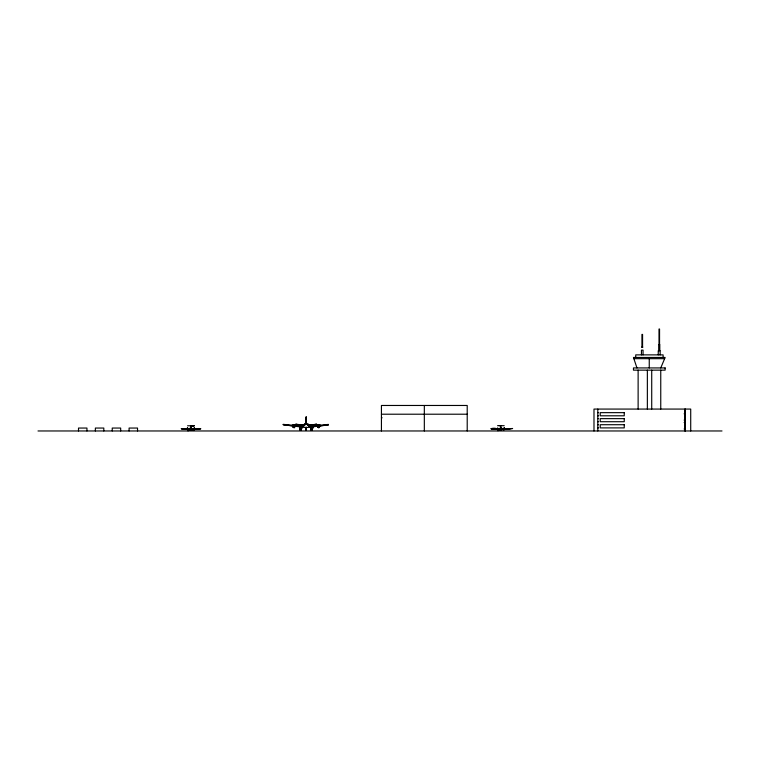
<?xml version="1.0" encoding="UTF-8"?>
<svg xmlns="http://www.w3.org/2000/svg" width="760" height="760" viewBox="0 0 760 760"><rect width="100%" height="100%" fill="white"/><g stroke="black" fill="none" stroke-linecap="round" stroke-linejoin="round"><path stroke-width="1.14" d="M190.912 426.255L190.912 429.808L190.978 428.155M191.121 430.236L191.121 429.761M301.074 425.875L299.611 426.854L300.732 427.899M306.356 430.017L306.308 428.621L305.9 429.837M306.052 423.624L306.033 418.066M193.98 429.903L193.923 429.97M503.928 429.799L503.87 429.875M303.848 425.429L304.152 424.622M300.703 425.942C302.034 427.243 300.618 428.744 299.772 426.987M306.147 424.033L305.007 424.46L305.311 424.033M188.043 430.663L187.511 429.181L181.336 428.706L188.347 429.181M299.934 429.837L299.924 429.077M310.878 429.837L310.878 429.077M497.99 430.568C498.151 425.771 482.324 429.998 498.085 429.305M306.489 429.219L306.166 428.953M306.128 429.713L306.204 429.713M304.066 425.049L304.513 424.013L303.81 425.011M300.941 430.122L300.941 429.077M311.894 430.122L311.894 429.124M188.043 430.825L187.653 428.763L187.976 429.628M497.99 430.73L498.294 429.077M294.11 427.984L294.11 427.348M300.551 425.752L300.495 425.695A1.13 1.13 0 0 0 299.905 427.661L301.074 427.5A15.428 7.448 -81.5 0 1 301.207 428.877L300.903 428.108M311.495 425.752L310.735 427.253L312.037 427.5A15.428 7.448 -81.5 0 1 312.17 428.877L311.933 428.155M318.772 427.984L318.772 427.348M500.004 428.355C502.997 427.804 499.406 428.193 499.985 428.241M301.283 430.027L301.273 429.495M312.236 430.027L312.217 429.495M305.976 430.236L305.976 429.343M306.365 430.236L306.489 429.372M301.159 430.027L301.159 429.324M311.096 430.027L311.21 429.295M312.113 430.027L312.113 429.324M306.337 422.512L306.346 418.066M191.729 429.628C212.791 428.298 189.971 428.203 194.275 429.4M194.227 429.058C199.823 428.345 184.614 430.378 200.478 428.82M503.681 428.944L502.445 428.555L503.709 428.83M504.175 428.963C507.376 429.58 502.664 429.333 504.013 428.64C498.522 430.502 526.195 427.015 503.633 429.305M500.811 428.146L500.859 427.652L500.906 428.146M303.781 424.764L303.858 426.113L303.781 425.647M307.971 423.671L308.493 426.303M306.327 422.693L306.327 423.624M308.341 425.59L308.161 425.163M500.925 429.21L500.64 429.742M294.12 424.849C293.483 423.681 296.675 428.402 292.99 426.901M305.928 429.162L306.023 428.621M193.98 428.801L194.38 427.566L194.104 428.83M193.971 429.305L193.572 430.53L193.857 429.267M504.25 429.315C503.139 428.972 503.453 431.338 504.146 429.077M503.937 428.706L504.326 427.471L504.051 428.735M306.337 417.781A6.175 6.175 0 0 0 306.233 417.022L306.137 417.022A6.175 6.175 0 0 0 306.042 417.781M312.806 427.338L312.806 426.398A1.235 1.235 0 0 1 311.666 428.079L312.541 427.709M319.656 426.531L319.656 425.59M299.563 427.338C300.789 422.313 298.186 430.749 301.976 427.405A1.387 1.387 0 0 0 301.226 425.59C302.271 425.486 301.055 428.877 301.169 427.975M310.868 427.661L310.963 427.576A0.997 0.997 0 0 0 310.669 428.279A17.148 1.434 0 0 0 310.536 428.459A1.13 1.13 0 0 1 310.868 427.661A17.148 1.016 45.1 0 1 310.963 427.576C312.721 429.087 313.528 425.191 311.305 425.875L311.144 425.59A1.387 1.387 0 0 0 310.394 427.405C313.338 430.635 312.464 424.327 312.541 425.999A1.235 1.235 0 0 0 310.536 426.369L310.802 427.737L311.742 428.127A1.235 1.235 0 0 1 310.536 426.369L311.875 425.495L311.419 425.695M318.725 424.887L317.651 425.191L317.385 426.531L318.516 427.281L319.39 426.901M310.536 426.398L310.802 427.709M319.305 425.296C315.191 424.403 320.169 429.409 319.305 425.296A1.13 1.13 0 0 0 317.462 425.628L317.651 426.901M295.089 426.037L294.728 426.901M300.846 426.597L300.656 427.101L300.713 426.569M193.657 429.048L192.498 428.649L193.762 428.925M293.635 426.16L293.873 425.762M311.486 426.835L311.591 426.664M318.26 425.961L318.649 426.027M190.2 428.184L190.152 428.041M306.204 428.345L306.109 427.462L306.099 428.421M501.619 429.713L501.761 428.516M503.928 429.372L501.638 429.637L503.861 429.191M660.753 367.935L665.133 357.456L633.46 357.456L636.966 367.935M194.199 429.172L191.805 429.409M305.815 423.197L306.555 423.197M187.35 429.134L190.152 429.808L187.834 429.542M193.468 429.181L193.98 429.542L193.543 429.267M497.278 429.077L500.099 429.713M293.075 425.296C292.495 430.084 296.903 424.849 293.075 425.296L283.119 424.346M301.71 427.243L300.666 427.899M301.568 427.709L301.492 426.103L300.333 425.875M305.007 424.07L304.712 424.659M306.128 427.861C306.118 426.607 305.111 428.678 306.052 427.091C307.477 427.975 306.365 427.101 306.185 427.737M300 427.576A17.148 1.206 45.1 0 0 299.905 427.69A1.13 1.121 0 0 0 299.582 428.488A17.148 1.7 0 0 1 299.706 428.279A0.997 0.997 0 0 1 300 427.576L300 427.576A1.13 1.13 0 0 0 301.796 427.158A1.13 1.13 0 0 0 300.418 425.771M497.733 429.875L497.791 429.799M190.332 428.041L190.066 429.561L188.271 429.447M318.183 425.201C316.055 427.69 321.413 426.607 318.516 425.134M300.361 426.008L299.887 427.186M294.224 427.015L294.794 425.638L293.417 425.058M301.074 427.823L301.416 426.113M294.034 424.945L294.386 424.783A1.387 1.387 0 0 1 295.137 426.597C291.346 429.941 293.94 421.515 292.724 426.531M294.889 425.163L295.45 424.84M301.729 425.97L302.29 425.647M312.702 425.97L313.262 425.647M319.551 425.163L320.112 424.84M497.705 428.64C498.313 431.262 497.116 426.046 497.781 428.706M187.71 428.83L187.435 427.566L187.834 428.801M190.085 429.628L187.967 429.267M497.791 429.438L500.07 429.637L497.914 429.172M191.035 425.714L194.227 425.78L191.035 425.856L192.584 425.799M504.184 425.685L500.983 425.685M187.615 429.172L186.352 429.457L187.587 429.058M188.052 428.925C191.368 428.099 185.972 429.485 188.09 429.048M498.009 428.83L499.272 428.555L498.037 428.944M497.572 429.077L496.308 429.352L497.534 428.963M187.587 425.78L190.779 425.78M497.534 425.685L500.726 425.685M190.456 428.383L190.893 427.88L191.358 428.383M510.435 428.668L504.364 429.372L505.267 429.276M304.665 425.572L295.716 424.27L304.665 425.049M307.714 425.572L316.663 424.27L307.714 425.438M501.078 429.742L500.783 429.21M307.524 427.49L328.424 424.916M320.131 425.809L328.424 424.83M196.764 429.2L194.493 429.181M504.364 429.372L506.711 429.096M307.714 425.049L316.663 424.317M309.149 426.236L328.424 424.403M191.691 429.742L193.98 429.542M300.713 428.127L299.829 427.709M194.408 429.447L195.32 429.381M191.748 429.561L193.543 429.447M501.704 429.457L503.5 429.352M501.752 429.315L503.928 429.191M499.178 425.666L500.726 425.647M641.668 347.177L642.827 347.177M633.869 358.673L664.63 358.673M597.806 412.651L598.595 412.651M684.123 413.81L684.808 413.81M381.434 414.209L467.21 414.209M597.806 415.796L598.595 415.796M381.434 417.8L382.137 417.8M597.806 418.637L598.595 418.637M684.123 420.109L684.808 420.109M597.806 421.714L598.595 421.714M684.123 422.522L684.808 422.522M305.843 422.902L306.536 422.902M305.064 424.033L307.486 424.203M597.806 424.716L598.595 424.716M308.588 425.372L308.608 425.001M191.035 425.78L194.227 425.78M501.581 427.947L501.8 428.516M597.806 427.889L598.595 427.889M684.123 428.963L684.808 428.963M187.539 429.4L188.129 429.4M38 430.967L722 430.967M311.923 428.858L311.163 428.877A15.428 7.448 81.5 0 1 311.296 427.471M300.969 428.858L300.209 428.877A15.428 7.448 81.5 0 1 300.342 427.471M498.218 429.352L499.947 429.276M311.657 428.127L311.201 427.975M181.336 428.763L187.406 429.466L185.06 429.2M497.353 429.352L491.064 428.63L497.353 429.372L495.007 429.096M186.504 429.381L187.406 429.447M295.127 425.467L303.221 426.236M304.665 425.438L295.716 424.346M292.248 425.809L283.119 424.716L304.855 427.49M317.993 427.329C321.319 428.45 318.478 423.481 319.39 425.191M318.516 427.262L317.243 426.597A1.387 1.387 0 0 1 317.993 424.783L318.25 424.849M307.306 424.356L306.223 424.033M317.272 425.581L316.711 425.258M310.431 426.388L309.871 426.065M299.459 426.388L298.898 426.065M292.609 425.581L292.058 425.258M312.037 427.5L312.455 427.661A1.13 1.13 0 0 1 312.797 428.459A17.148 1.7 0 0 0 312.664 428.279A0.997 0.997 0 0 0 312.369 427.576A17.148 1.206 -45.1 0 1 312.464 427.69M301.074 427.5L301.416 427.576A17.148 1.016 -45.1 0 1 301.511 427.661L301.416 427.576A0.997 0.997 0 0 1 301.71 428.279A17.148 1.434 0 0 1 301.834 428.459A1.13 1.121 0 0 0 301.511 427.69M311.429 430.122L311.429 429.124M300.476 430.122L300.476 429.077M187.834 429.846L187.777 429.923M312.445 429.837L312.445 429.077M301.492 429.837L301.492 429.077M690.716 430.967L690.716 409.07L593.987 409.07L593.987 430.967M685.339 409.07L685.339 430.967M684.808 409.07L684.808 430.967M663.1 357.456L663.1 354.873L635.74 354.873L635.74 357.456M660.753 370.148L660.753 409.07M660.155 354.873L660.155 350.759L658.245 350.759L658.245 354.873M659.803 350.759L659.803 344.584L658.692 344.584L658.692 350.759M659.556 344.584L659.556 329.023L659.015 329.023L659.015 344.584M651.719 370.148L651.719 409.07M649.249 358.673L649.249 367.935M647.358 370.148L647.358 409.07M643.055 354.873L643.055 350.123L641.45 350.123L641.45 354.873M642.57 347.177L642.57 334.409L641.943 334.409L641.934 347.177M638.125 370.148L638.125 409.07M597.806 409.07L597.806 430.967M501.078 429.4L501.078 429.96M500.859 425.572L500.859 429.818M500.64 429.4L500.64 429.96M467.21 430.967L467.21 405.469L381.434 405.469L381.434 430.967M424.327 405.469L424.327 430.967M306.185 416.736L306.185 423.652M190.912 425.676L190.912 429.923M137.531 430.967L137.531 428.051L129.095 428.051L129.095 430.967M120.669 430.967L120.669 428.051L112.233 428.051L112.233 430.967M103.806 430.967L103.806 428.051L95.37 428.051L95.37 430.967M86.944 430.967L86.944 428.051L78.508 428.051L78.508 430.967M319.551 425.628A1.13 1.13 0 0 1 318.506 427.186L318.544 427.13A1.13 1.13 0 0 1 317.462 425.628M311.305 427.823A1.064 1.064 0 0 1 311.296 425.866M318.145 427.015A1.064 1.064 0 0 1 318.136 425.058M292.923 426.217C294.386 423.795 294.889 428.07 292.942 426.217M300.152 429.951L300.143 429.191L300.257 429.951M310.859 426.502C311.153 430.226 313.927 424.678 310.859 426.502M293.578 425.752L294.158 426.331L293.578 425.752M300.428 426.559L300.998 427.139L300.428 426.559M311.401 426.559L311.97 427.139L311.401 426.559M318.24 425.752L318.82 426.331L318.24 425.752M665.133 367.935L633.46 367.935L633.46 370.148L665.133 370.148L665.133 367.935M624.245 412.651L600.229 412.651L600.229 415.796L624.245 415.796L624.245 412.651M624.245 418.637L600.229 418.637L600.229 421.714L624.245 421.714L624.245 418.637M624.245 424.716L600.229 424.716L600.229 427.889L624.245 427.889L624.245 424.716M293.065 426.854A1.13 1.13 0 0 0 294.956 426.351A1.13 1.13 0 0 0 293.569 424.963A1.13 1.13 0 0 0 293.065 426.854"/></g></svg>
